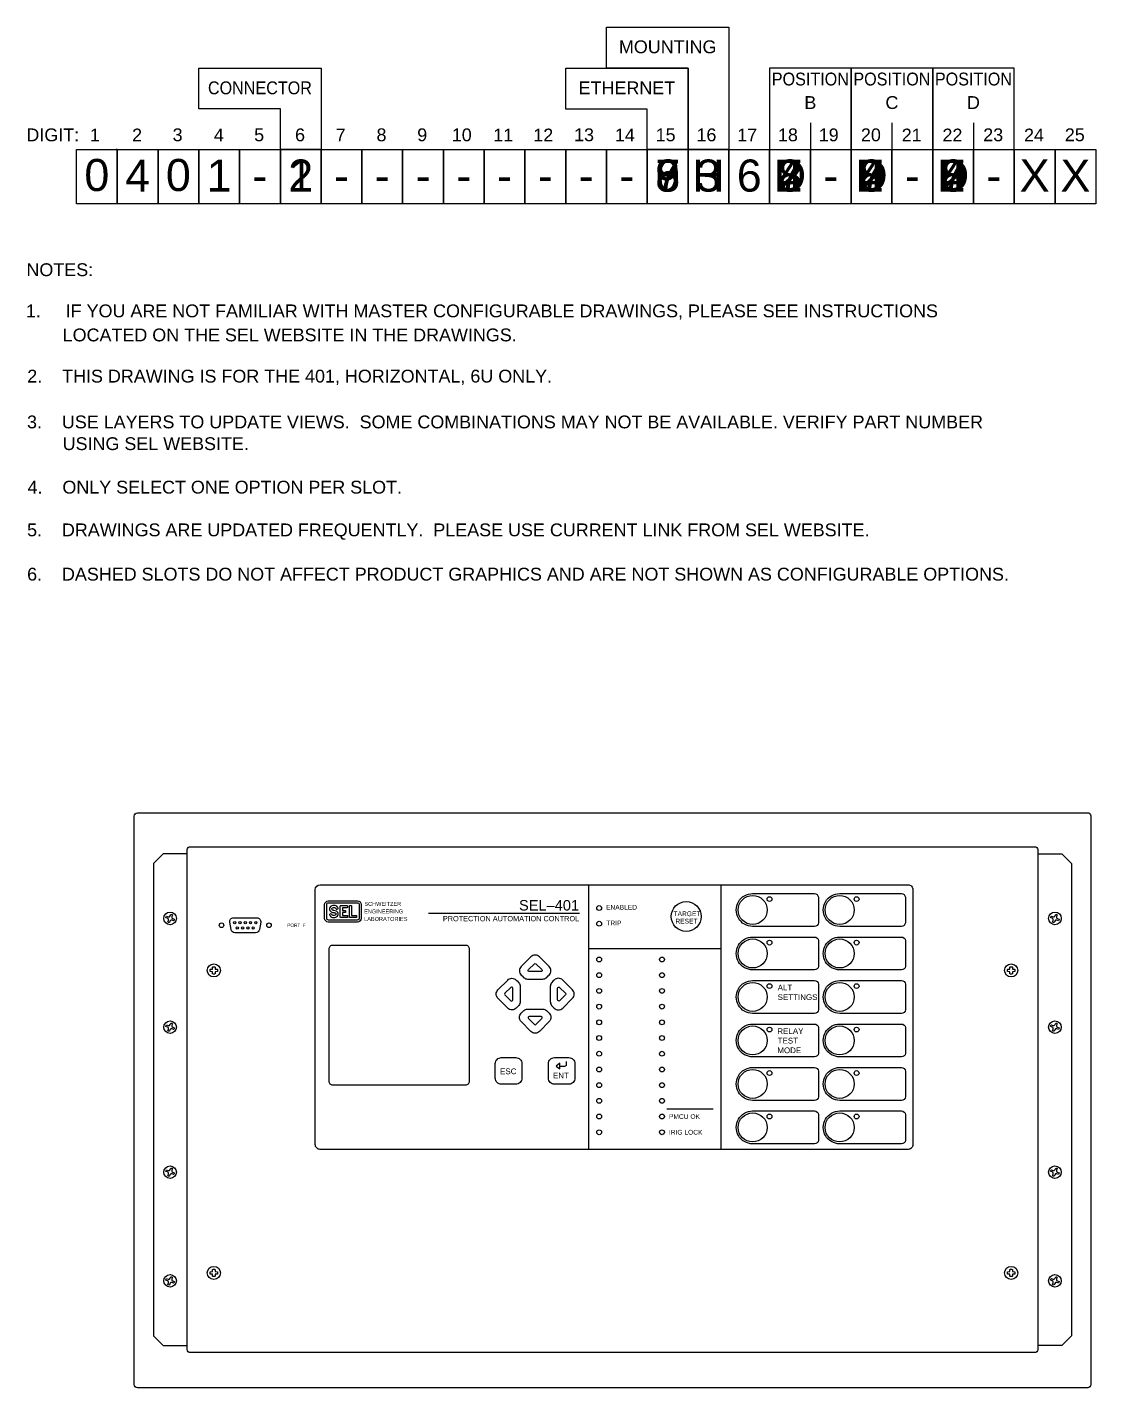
# Model space of a CAD drawing. Extents: x 1 to 47.7, y 0.3 to 34.2.
# Drawn here: x 0.99 to 23.1, y 6 to 34.16 of the extents above; entities that cross this region are included whole.
import ezdxf
from ezdxf.enums import TextEntityAlignment as Align

# ---------------------------------------------------------------- set-up
doc = ezdxf.new("R2010")
doc.units = 0
doc.header["$MEASUREMENT"] = 0
for name, color, linetype in [('1_0______CONNECTOR_TYPE_', 7, 'CONTINUOUS'), ('1_1__1__SCREW_TERMINAL', 7, 'CONTINUOUS'), ('1_2__2__CONNECTORIZED', 7, 'CONTINUOUS'), ('2_0______ETHERNET_CONNECTI', 7, 'CONTINUOUS'), ('2_1__6___4__10-100BASE-T_C', 7, 'CONTINUOUS'), ('2_2__7___4__100BASE-FX_CON', 7, 'CONTINUOUS'), ('2_3__8___2__10-100BASE-T__', 7, 'CONTINUOUS'), ('2_4__9___2__100-1000BASE__', 7, 'CONTINUOUS'), ('3_0______MOUNTING_', 7, 'CONTINUOUS'), ('3_1__H__HORIZONTAL_RACK_MO', 7, 'CONTINUOUS'), ('3_2__3__HORIZONTAL_PANEL_M', 7, 'CONTINUOUS'), ('4_0______IO_BOARD_POSITION', 7, 'CONTINUOUS'), ('4_1__2___8__OPTOISO_IND_LS', 7, 'CONTINUOUS'), ('4_2__7___8__OPTOISO_IND_LS', 7, 'CONTINUOUS'), ('4_3__4___24__OPTOISO_LS_IN', 7, 'CONTINUOUS'), ('4_4__D___24__OPTOISO_LS_IN', 7, 'CONTINUOUS'), ('4_5__8___8__OPTOISO_IND_LS', 7, 'CONTINUOUS'), ('5_0______IO_BOARD_POSITION', 7, 'CONTINUOUS'), ('5_1__0__EMPTY', 7, 'CONTINUOUS'), ('5_2__2___8__OPTOISO_IND_LS', 7, 'CONTINUOUS'), ('5_3__7___8__OPTOISO_IND_LS', 7, 'CONTINUOUS'), ('5_4__4___24__OPTOISO_LS_IN', 7, 'CONTINUOUS'), ('5_5__D___24__OPTOISO_LS_IN', 7, 'CONTINUOUS'), ('5_6__8___8__OPTOISO_IND_LS', 7, 'CONTINUOUS'), ('6_0______IO_BOARD_POSITION', 7, 'CONTINUOUS'), ('6_1__0__EMPTY', 7, 'CONTINUOUS'), ('6_2__2___8__OPTOISO_IND_LS', 7, 'CONTINUOUS'), ('6_3__7___8__OPTOISO_IND_LS', 7, 'CONTINUOUS'), ('6_4__4___24__OPTOISO_LS_IN', 7, 'CONTINUOUS'), ('6_5__D___24__OPTOISO_LS_IN', 7, 'CONTINUOUS'), ('6_6__8___8__OPTOISO_IND_LS', 7, 'CONTINUOUS'), ('7_0______DWG_', 7, 'CONTINUOUS')]:
    doc.layers.add(name, color=color, linetype=linetype)
doc.styles.add('ARIAL', font='arial.ttf')

msp = doc.modelspace()

# ---------------------------------------------------------------- linework, layer by layer
at = {"layer": '1_0______CONNECTOR_TYPE_'}
msp.add_lwpolyline([(2.851, 31.625), (2.831, 31.625)], dxfattribs=at)
at = {"layer": '2_0______ETHERNET_CONNECTI'}
msp.add_lwpolyline([(2.851, 31.625), (2.831, 31.625)], dxfattribs=at)
at = {"layer": '3_0______MOUNTING_'}
msp.add_lwpolyline([(2.851, 31.625), (2.831, 31.625)], dxfattribs=at)
at = {"layer": '3_1__H__HORIZONTAL_RACK_MO'}
for points in [[(4.361, 17.198), (21.839, 17.198, -0.414215), (21.9, 17.137), (21.9, 6.789, -0.414214), (21.839, 6.728), (4.361, 6.728, -0.414214), (4.3, 6.789), (4.3, 17.137, -0.414212)], [(4.361, 17.198), (21.839, 17.198, -0.414215), (21.9, 17.137), (21.9, 6.789, -0.414214), (21.839, 6.728), (4.361, 6.728, -0.414214), (4.3, 6.789), (4.3, 17.137, -0.414212)], [(4.018, 15.664), (3.986, 15.677), (3.96, 15.677), (3.942, 15.658), (3.929, 15.627, -0.101001), (3.897, 15.64), (3.91, 15.671), (3.909, 15.698), (3.89, 15.716), (3.859, 15.728, -0.101024), (3.872, 15.761), (3.904, 15.748), (3.93, 15.748), (3.948, 15.767), (3.961, 15.798, -0.10107), (3.993, 15.785), (3.98, 15.754), (3.981, 15.728), (3.999, 15.71), (4.031, 15.697, -0.101055)], [(4.018, 15.664), (3.986, 15.677), (3.96, 15.677), (3.942, 15.658), (3.929, 15.627, -0.101001), (3.897, 15.64), (3.91, 15.671), (3.909, 15.698), (3.89, 15.716), (3.859, 15.728, -0.101024), (3.872, 15.761), (3.904, 15.748), (3.93, 15.748), (3.948, 15.767), (3.961, 15.798, -0.10107), (3.993, 15.785), (3.98, 15.754), (3.981, 15.728), (3.999, 15.71), (4.031, 15.697, -0.101055)], [(22.328, 15.664), (22.296, 15.677), (22.27, 15.677), (22.252, 15.658), (22.239, 15.627, -0.101001), (22.207, 15.64), (22.22, 15.671), (22.219, 15.698), (22.2, 15.716), (22.169, 15.728, -0.101024), (22.182, 15.761), (22.214, 15.748), (22.24, 15.748), (22.258, 15.767), (22.271, 15.798, -0.10107), (22.303, 15.785), (22.29, 15.754), (22.291, 15.728), (22.309, 15.71), (22.341, 15.697, -0.101055)], [(22.328, 15.664), (22.296, 15.677), (22.27, 15.677), (22.252, 15.658), (22.239, 15.627, -0.101001), (22.207, 15.64), (22.22, 15.671), (22.219, 15.698), (22.2, 15.716), (22.169, 15.728, -0.101024), (22.182, 15.761), (22.214, 15.748), (22.24, 15.748), (22.258, 15.767), (22.271, 15.798, -0.10107), (22.303, 15.785), (22.29, 15.754), (22.291, 15.728), (22.309, 15.71), (22.341, 15.697, -0.101055)], [(4.018, 13.414), (3.986, 13.427), (3.96, 13.427), (3.942, 13.408), (3.929, 13.377, -0.101001), (3.897, 13.39), (3.91, 13.421), (3.909, 13.448), (3.89, 13.466), (3.859, 13.478, -0.101024), (3.872, 13.511), (3.904, 13.498), (3.93, 13.498), (3.948, 13.517), (3.961, 13.548, -0.10107), (3.993, 13.535), (3.98, 13.504), (3.981, 13.478), (3.999, 13.46), (4.031, 13.447, -0.101055)], [(4.018, 13.414), (3.986, 13.427), (3.96, 13.427), (3.942, 13.408), (3.929, 13.377, -0.101001), (3.897, 13.39), (3.91, 13.421), (3.909, 13.448), (3.89, 13.466), (3.859, 13.478, -0.101024), (3.872, 13.511), (3.904, 13.498), (3.93, 13.498), (3.948, 13.517), (3.961, 13.548, -0.10107), (3.993, 13.535), (3.98, 13.504), (3.981, 13.478), (3.999, 13.46), (4.031, 13.447, -0.101055)], [(22.328, 13.414), (22.296, 13.427), (22.27, 13.427), (22.252, 13.408), (22.239, 13.377, -0.101001), (22.207, 13.39), (22.22, 13.421), (22.219, 13.448), (22.2, 13.466), (22.169, 13.478, -0.101024), (22.182, 13.511), (22.214, 13.498), (22.24, 13.498), (22.258, 13.517), (22.271, 13.548, -0.10107), (22.303, 13.535), (22.29, 13.504), (22.291, 13.478), (22.309, 13.46), (22.341, 13.447, -0.101055)], [(22.328, 13.414), (22.296, 13.427), (22.27, 13.427), (22.252, 13.408), (22.239, 13.377, -0.101001), (22.207, 13.39), (22.22, 13.421), (22.219, 13.448), (22.2, 13.466), (22.169, 13.478, -0.101024), (22.182, 13.511), (22.214, 13.498), (22.24, 13.498), (22.258, 13.517), (22.271, 13.548, -0.10107), (22.303, 13.535), (22.29, 13.504), (22.291, 13.478), (22.309, 13.46), (22.341, 13.447, -0.101055)], [(4.018, 10.414), (3.986, 10.427), (3.96, 10.427), (3.942, 10.408), (3.929, 10.377, -0.101001), (3.897, 10.39), (3.91, 10.421), (3.909, 10.448), (3.89, 10.466), (3.859, 10.478, -0.101024), (3.872, 10.511), (3.904, 10.498), (3.93, 10.498), (3.948, 10.517), (3.961, 10.548, -0.10107), (3.993, 10.535), (3.98, 10.504), (3.981, 10.478), (3.999, 10.46), (4.031, 10.447, -0.101055)], [(4.018, 10.414), (3.986, 10.427), (3.96, 10.427), (3.942, 10.408), (3.929, 10.377, -0.101001), (3.897, 10.39), (3.91, 10.421), (3.909, 10.448), (3.89, 10.466), (3.859, 10.478, -0.101024), (3.872, 10.511), (3.904, 10.498), (3.93, 10.498), (3.948, 10.517), (3.961, 10.548, -0.10107), (3.993, 10.535), (3.98, 10.504), (3.981, 10.478), (3.999, 10.46), (4.031, 10.447, -0.101055)], [(22.328, 10.414), (22.296, 10.427), (22.27, 10.427), (22.252, 10.408), (22.239, 10.377, -0.101001), (22.207, 10.39), (22.22, 10.421), (22.219, 10.448), (22.2, 10.466), (22.169, 10.478, -0.101024), (22.182, 10.511), (22.214, 10.498), (22.24, 10.498), (22.258, 10.517), (22.271, 10.548, -0.10107), (22.303, 10.535), (22.29, 10.504), (22.291, 10.478), (22.309, 10.46), (22.341, 10.447, -0.101055)], [(22.328, 10.414), (22.296, 10.427), (22.27, 10.427), (22.252, 10.408), (22.239, 10.377, -0.101001), (22.207, 10.39), (22.22, 10.421), (22.219, 10.448), (22.2, 10.466), (22.169, 10.478, -0.101024), (22.182, 10.511), (22.214, 10.498), (22.24, 10.498), (22.258, 10.517), (22.271, 10.548, -0.10107), (22.303, 10.535), (22.29, 10.504), (22.291, 10.478), (22.309, 10.46), (22.341, 10.447, -0.101055)], [(4.018, 8.164), (3.986, 8.177), (3.96, 8.177), (3.942, 8.158), (3.929, 8.127, -0.101001), (3.897, 8.14), (3.91, 8.171), (3.909, 8.198), (3.89, 8.216), (3.859, 8.228, -0.101024), (3.872, 8.261), (3.904, 8.248), (3.93, 8.248), (3.948, 8.267), (3.961, 8.298, -0.10107), (3.993, 8.285), (3.98, 8.254), (3.981, 8.228), (3.999, 8.21), (4.031, 8.197, -0.101055)], [(4.018, 8.164), (3.986, 8.177), (3.96, 8.177), (3.942, 8.158), (3.929, 8.127, -0.101001), (3.897, 8.14), (3.91, 8.171), (3.909, 8.198), (3.89, 8.216), (3.859, 8.228, -0.101024), (3.872, 8.261), (3.904, 8.248), (3.93, 8.248), (3.948, 8.267), (3.961, 8.298, -0.10107), (3.993, 8.285), (3.98, 8.254), (3.981, 8.228), (3.999, 8.21), (4.031, 8.197, -0.101055)], [(22.328, 8.164), (22.296, 8.177), (22.27, 8.177), (22.252, 8.158), (22.239, 8.127, -0.101001), (22.207, 8.14), (22.22, 8.171), (22.219, 8.198), (22.2, 8.216), (22.169, 8.228, -0.101024), (22.182, 8.261), (22.214, 8.248), (22.24, 8.248), (22.258, 8.267), (22.271, 8.298, -0.10107), (22.303, 8.285), (22.29, 8.254), (22.291, 8.228), (22.309, 8.21), (22.341, 8.197, -0.101055)], [(22.328, 8.164), (22.296, 8.177), (22.27, 8.177), (22.252, 8.158), (22.239, 8.127, -0.101001), (22.207, 8.14), (22.22, 8.171), (22.219, 8.198), (22.2, 8.216), (22.169, 8.228, -0.101024), (22.182, 8.261), (22.214, 8.248), (22.24, 8.248), (22.258, 8.267), (22.271, 8.298, -0.10107), (22.303, 8.285), (22.29, 8.254), (22.291, 8.228), (22.309, 8.21), (22.341, 8.197, -0.101055)]]:
    msp.add_lwpolyline(points, format="xyb", close=True, dxfattribs=at)
for points in [[(4.3, 17.048), (3.8, 17.048), (3.6, 16.848), (3.6, 7.078), (3.8, 6.878), (4.3, 6.878)], [(21.9, 17.048), (22.4, 17.048), (22.6, 16.848), (22.6, 7.078), (22.4, 6.878), (21.9, 6.878)]]:
    msp.add_lwpolyline(points, dxfattribs=at)
for centre in [(3.945, 15.713), (3.945, 15.713), (22.255, 15.713), (22.255, 15.713), (3.945, 13.463), (3.945, 13.463), (22.255, 13.463), (22.255, 13.463), (3.945, 10.463), (3.945, 10.463), (22.255, 10.463), (22.255, 10.463), (3.945, 8.213), (3.945, 8.213), (22.255, 8.213), (22.255, 8.213)]:
    msp.add_circle(centre, 0.13, dxfattribs=at)
at = {"layer": '3_2__3__HORIZONTAL_PANEL_M'}
msp.add_lwpolyline([(3.267, 17.9), (22.932, 17.9, -0.414082), (23, 17.833), (23, 6.068, -0.414079), (22.933, 6), (3.268, 6, -0.414081), (3.2, 6.067), (3.2, 17.832, -0.414077)], format="xyb", close=True, dxfattribs=at)
at = {"layer": '4_0______IO_BOARD_POSITION'}
msp.add_lwpolyline([(2.851, 31.625), (2.831, 31.625)], dxfattribs=at)
at = {"layer": '5_0______IO_BOARD_POSITION'}
msp.add_lwpolyline([(2.851, 31.625), (2.831, 31.625)], dxfattribs=at)
at = {"layer": '6_0______IO_BOARD_POSITION'}
msp.add_lwpolyline([(2.851, 31.625), (2.831, 31.625)], dxfattribs=at)
at = {"layer": '7_0______DWG_'}
for points in [[(14.664, 33.312), (12.976, 33.312), (12.976, 34.156), (15.507, 34.156), (15.507, 31.625), (14.664, 31.625), (14.664, 33.312)], [(6.226, 32.469), (4.538, 32.469), (4.538, 33.312), (7.07, 33.312), (7.07, 31.625), (6.226, 31.625), (6.226, 32.469)], [(13.82, 32.459), (12.132, 32.459), (12.132, 33.312), (14.664, 33.312), (14.664, 31.625), (13.82, 31.625), (13.82, 32.459)], [(18.039, 31.625), (18.039, 33.312), (16.351, 33.312), (16.351, 31.625), (18.038, 31.625)], [(19.726, 31.625), (19.726, 33.312), (18.039, 33.312), (18.039, 31.625), (19.726, 31.625)], [(21.414, 31.625), (21.414, 33.312), (19.726, 33.312), (19.726, 31.625), (21.413, 31.625)], [(17.194, 32.18), (17.194, 31.625)], [(18.882, 32.18), (18.882, 31.625)], [(20.57, 32.18), (20.57, 31.625)], [(2.851, 30.5), (2.007, 30.5), (2.007, 31.625), (2.851, 31.625), (2.851, 30.5)], [(3.695, 30.5), (2.851, 30.5), (2.851, 31.625), (3.695, 31.625), (3.695, 30.5)], [(4.538, 30.5), (3.695, 30.5), (3.695, 31.625), (4.538, 31.625), (4.538, 30.5)], [(5.382, 30.5), (4.538, 30.5), (4.538, 31.625), (5.382, 31.625), (5.382, 30.5)], [(6.226, 30.5), (5.382, 30.5), (5.382, 31.625), (6.226, 31.625), (6.226, 30.5)], [(7.07, 30.5), (6.226, 30.5), (6.226, 31.625), (7.07, 31.625), (7.07, 30.5)], [(7.913, 30.5), (7.07, 30.5), (7.07, 31.625), (7.913, 31.625), (7.913, 30.5)], [(8.757, 30.5), (7.913, 30.5), (7.913, 31.625), (8.757, 31.625), (8.757, 30.5)], [(9.601, 30.5), (8.757, 30.5), (8.757, 31.625), (9.601, 31.625), (9.601, 30.5)], [(10.445, 30.5), (9.601, 30.5), (9.601, 31.625), (10.445, 31.625), (10.445, 30.5)], [(11.289, 30.5), (10.445, 30.5), (10.445, 31.625), (11.289, 31.625), (11.289, 30.5)], [(12.132, 30.5), (11.289, 30.5), (11.289, 31.625), (12.132, 31.625), (12.132, 30.5)], [(12.976, 30.5), (12.132, 30.5), (12.132, 31.625), (12.976, 31.625), (12.976, 30.5)], [(13.82, 30.5), (12.976, 30.5), (12.976, 31.625), (13.82, 31.625), (13.82, 30.5)], [(14.664, 30.5), (13.82, 30.5), (13.82, 31.625), (14.664, 31.625), (14.664, 30.5)], [(15.507, 30.5), (14.664, 30.5), (14.664, 31.625), (15.507, 31.625), (15.507, 30.5)], [(16.351, 30.5), (15.507, 30.5), (15.507, 31.625), (16.351, 31.625), (16.351, 30.5)], [(17.195, 30.5), (16.351, 30.5), (16.351, 31.625), (17.195, 31.625), (17.195, 30.5)], [(18.038, 30.5), (17.195, 30.5), (17.195, 31.625), (18.038, 31.625), (18.038, 30.5)], [(18.882, 30.5), (18.038, 30.5), (18.038, 31.625), (18.882, 31.625), (18.882, 30.5)], [(19.726, 30.5), (18.882, 30.5), (18.882, 31.625), (19.726, 31.625), (19.726, 30.5)], [(20.57, 30.5), (19.726, 30.5), (19.726, 31.625), (20.57, 31.625), (20.57, 30.5)], [(21.413, 30.5), (20.57, 30.5), (20.57, 31.625), (21.413, 31.625), (21.413, 30.5)], [(22.257, 30.5), (21.413, 30.5), (21.413, 31.625), (22.257, 31.625), (22.257, 30.5)], [(23.101, 30.5), (22.257, 30.5), (22.257, 31.625), (23.101, 31.625), (23.101, 30.5)], [(12.605, 16.408), (12.605, 10.933)], [(15.345, 16.408), (15.345, 10.933)], [(12.416, 15.818), (9.292, 15.818)], [(12.605, 15.09), (15.345, 15.09)], [(14.227, 11.775), (15.181, 11.775)]]:
    msp.add_lwpolyline(points, dxfattribs=at)
for points in [[(7.049, 16.408), (19.217, 16.408, -0.414315), (19.317, 16.308), (19.317, 11.033, -0.414634), (19.217, 10.933), (7.049, 10.933, -0.414229), (6.949, 11.033), (6.949, 16.308, -0.414193)], [(7.219, 15.638, -0.4132), (7.143, 15.714), (7.143, 15.998, -0.404471), (7.219, 16.076), (7.821, 16.076, -0.4132), (7.897, 15.999), (7.897, 15.716, -0.404471), (7.821, 15.638)], [(16, 16.228), (17.279, 16.228, -0.385887), (17.361, 16.154), (17.361, 15.621, -0.395152), (17.279, 15.548), (16, 15.548, -1.000771)], [(17.801, 16.228), (19.08, 16.228, -0.385887), (19.161, 16.154), (19.161, 15.621, -0.395152), (19.08, 15.548), (17.801, 15.548, -1.000771)], [(7.225, 15.679, -0.420704), (7.185, 15.714), (7.185, 15.999, -0.441125), (7.225, 16.036), (7.818, 16.036, -0.420704), (7.858, 16), (7.858, 15.715, -0.441125), (7.818, 15.679)], [(7.329, 15.983, 0.192116), (7.265, 15.957, 0.12608), (7.245, 15.918, 0.336344), (7.281, 15.848, 0.087668), (7.333, 15.834, -0.022201), (7.348, 15.832, -0.039737), (7.359, 15.828, -0.23043), (7.378, 15.81, -0.182747), (7.376, 15.795, -0.221111), (7.341, 15.776, -0.058363), (7.32, 15.775, -0.13415), (7.297, 15.787, 0.006668), (7.285, 15.802, 0.085557), (7.282, 15.804, 0.231613), (7.252, 15.801, 0.170757), (7.246, 15.794, 0.118457), (7.247, 15.782, 0.153081), (7.273, 15.749, 0.186266), (7.338, 15.73, 0.192116), (7.402, 15.755, 0.12608), (7.422, 15.794, 0.336344), (7.386, 15.864, 0.087668), (7.334, 15.878, -0.022201), (7.319, 15.881, -0.039737), (7.308, 15.884, -0.23043), (7.289, 15.902, -0.182747), (7.291, 15.917, -0.221111), (7.325, 15.936, -0.058363), (7.347, 15.937, -0.13415), (7.369, 15.925, 0.006668), (7.382, 15.91, 0.085557), (7.384, 15.908, 0.231613), (7.415, 15.911, 0.170757), (7.421, 15.918, 0.118457), (7.419, 15.931, 0.153081), (7.393, 15.964, 0.186266)], [(7.467, 15.744), (7.467, 15.966, -0.076988), (7.468, 15.972, -0.100965), (7.47, 15.976, -0.102674), (7.474, 15.978, -0.07201), (7.479, 15.979), (7.604, 15.979, -0.048364), (7.608, 15.978, -0.116354), (7.613, 15.975, -0.122593), (7.615, 15.971, -0.034253), (7.616, 15.967), (7.616, 15.947, -0.034253), (7.615, 15.943, -0.122593), (7.613, 15.939, -0.116354), (7.608, 15.936, -0.048364), (7.604, 15.935), (7.51, 15.935), (7.51, 15.877), (7.565, 15.877, -0.060703), (7.568, 15.877, -0.109475), (7.571, 15.875, -0.113248), (7.573, 15.871, -0.051552), (7.573, 15.867), (7.573, 15.843, -0.051552), (7.573, 15.839, -0.113248), (7.571, 15.836, -0.109475), (7.568, 15.834, -0.060703), (7.565, 15.833), (7.51, 15.833), (7.51, 15.776), (7.604, 15.776, -0.048364), (7.608, 15.775, -0.116354), (7.613, 15.772, -0.122593), (7.615, 15.768, -0.034253), (7.616, 15.764), (7.616, 15.743, -0.034253), (7.615, 15.739, -0.122593), (7.613, 15.735, -0.116354), (7.608, 15.732, -0.048364), (7.604, 15.732), (7.479, 15.732, -0.07201), (7.474, 15.732, -0.102674), (7.47, 15.735, -0.100965), (7.468, 15.739, -0.076988), (7.467, 15.744)], [(7.701, 15.966), (7.701, 15.776), (7.793, 15.776, -0.048364), (7.797, 15.775, -0.116354), (7.801, 15.772, -0.122593), (7.804, 15.768, -0.034253), (7.804, 15.764), (7.804, 15.743, -0.034253), (7.804, 15.739, -0.122593), (7.801, 15.735, -0.116354), (7.797, 15.732, -0.048364), (7.793, 15.732), (7.667, 15.732, -0.07201), (7.663, 15.732, -0.102674), (7.659, 15.735, -0.100965), (7.656, 15.739, -0.076988), (7.655, 15.744), (7.655, 15.966, -0.076988), (7.656, 15.972, -0.100965), (7.659, 15.976, -0.102674), (7.663, 15.978, -0.07201), (7.667, 15.979), (7.689, 15.979, -0.07201), (7.693, 15.978, -0.102674), (7.697, 15.976, -0.100965), (7.7, 15.972, -0.076988), (7.701, 15.966)], [(5.258, 15.727), (5.742, 15.727, -0.46318), (5.82, 15.635), (5.793, 15.481, -0.363045), (5.715, 15.416), (5.285, 15.416, -0.360245), (5.207, 15.481), (5.18, 15.635, -0.463312)], [(16, 15.328), (17.28, 15.328, -0.385887), (17.361, 15.254), (17.361, 14.721, -0.395152), (17.28, 14.648), (16, 14.648, -1.000771)], [(17.801, 15.328), (19.081, 15.328, -0.385887), (19.162, 15.254), (19.162, 14.721, -0.395152), (19.081, 14.648), (17.801, 14.648, -1.000771)], [(10.055, 12.263), (7.315, 12.263, -0.414221), (7.235, 12.343), (7.235, 15.083, -0.414221), (7.315, 15.163), (10.055, 15.163, -0.414221), (10.135, 15.083), (10.135, 12.343, -0.414221)], [(11.655, 14.459, 0.176539), (11.733, 14.486), (11.77, 14.522), (11.789, 14.541, 0.414214), (11.789, 14.718), (11.588, 14.919, 0.414214), (11.411, 14.919), (11.21, 14.718, 0.414214), (11.21, 14.541), (11.229, 14.522), (11.265, 14.486, 0.176539), (11.344, 14.459)], [(11.516, 14.775), (11.638, 14.653, -0.66386), (11.621, 14.613), (11.378, 14.613, -0.66386), (11.361, 14.653), (11.483, 14.775, -0.408376)], [(11.19, 13.992, -0.176539), (11.163, 13.914), (11.127, 13.877), (11.108, 13.858, -0.414214), (10.931, 13.858), (10.73, 14.06, -0.414214), (10.73, 14.237), (10.931, 14.438, -0.414214), (11.108, 14.438), (11.127, 14.419), (11.163, 14.382, -0.176539), (11.19, 14.304)], [(11.812, 13.992, 0.176539), (11.839, 13.914), (11.874, 13.877), (11.893, 13.858, 0.414214), (12.07, 13.858), (12.272, 14.06, 0.414214), (12.272, 14.237), (12.07, 14.438, 0.414214), (11.893, 14.438), (11.874, 14.419), (11.839, 14.382, 0.176539), (11.812, 14.304)], [(16, 14.428), (17.28, 14.428, -0.385887), (17.361, 14.354), (17.361, 13.821, -0.395152), (17.28, 13.748), (16, 13.748, -1.000771)], [(17.801, 14.428), (19.081, 14.428, -0.385887), (19.162, 14.354), (19.162, 13.821, -0.395152), (19.081, 13.748), (17.801, 13.748, -1.000771)], [(10.874, 14.131), (10.996, 14.01, 0.66386), (11.036, 14.027), (11.036, 14.27, 0.66386), (10.996, 14.286), (10.874, 14.165, 0.408376)], [(12.127, 14.131), (12.006, 14.01, -0.66386), (11.965, 14.027), (11.965, 14.27, -0.66386), (12.006, 14.286), (12.127, 14.165, -0.408376)], [(11.655, 13.836, -0.176539), (11.733, 13.809), (11.77, 13.773), (11.789, 13.754, -0.414214), (11.789, 13.578), (11.588, 13.376, -0.414214), (11.411, 13.376), (11.21, 13.578, -0.414214), (11.21, 13.754), (11.229, 13.773), (11.265, 13.809, -0.176539), (11.344, 13.836)], [(11.516, 13.521), (11.638, 13.642, 0.66386), (11.621, 13.683), (11.378, 13.683, 0.66386), (11.361, 13.642), (11.483, 13.521, 0.408376)], [(16, 13.528), (17.28, 13.528, -0.385887), (17.361, 13.454), (17.361, 12.921, -0.395152), (17.28, 12.848), (16, 12.848, -1.000771)], [(17.801, 13.528), (19.081, 13.528, -0.385887), (19.162, 13.454), (19.162, 12.921, -0.395152), (19.081, 12.848), (17.801, 12.848, -1.000771)], [(10.799, 12.833), (11.099, 12.833, -0.414214), (11.224, 12.708), (11.224, 12.408, -0.414214), (11.099, 12.283), (10.799, 12.283, -0.414214), (10.674, 12.408), (10.674, 12.708, -0.414214)], [(10.799, 12.833), (11.099, 12.833, -0.414214), (11.224, 12.708), (11.224, 12.408, -0.414214), (11.099, 12.283), (10.799, 12.283, -0.414214), (10.674, 12.408), (10.674, 12.708, -0.414214)], [(11.898, 12.833), (12.198, 12.833, -0.414214), (12.323, 12.708), (12.323, 12.408, -0.414214), (12.198, 12.283), (11.898, 12.283, -0.414214), (11.773, 12.408), (11.773, 12.708, -0.414214)], [(11.898, 12.833), (12.198, 12.833, -0.414214), (12.323, 12.708), (12.323, 12.408, -0.414214), (12.198, 12.283), (11.898, 12.283, -0.414214), (11.773, 12.408), (11.773, 12.708, -0.414214)], [(16, 12.628), (17.28, 12.628, -0.385887), (17.361, 12.554), (17.361, 12.021, -0.395152), (17.28, 11.948), (16, 11.948, -1.000771)], [(17.801, 12.628), (19.081, 12.628, -0.385887), (19.162, 12.554), (19.162, 12.021, -0.395152), (19.081, 11.948), (17.801, 11.948, -1.000771)], [(16, 11.728), (17.28, 11.728, -0.385887), (17.361, 11.654), (17.361, 11.121, -0.395152), (17.28, 11.048), (16, 11.048, -1.000771)], [(17.801, 11.728), (19.081, 11.728, -0.385887), (19.162, 11.654), (19.162, 11.121, -0.395152), (19.081, 11.048), (17.801, 11.048, -1.000771)]]:
    msp.add_lwpolyline(points, format="xyb", close=True, dxfattribs=at)
for points in [[(4.867, 14.713, -0.391794), (4.875, 14.705), (4.877, 14.665, 0.399739), (4.878, 14.664), (4.918, 14.662, -0.391859), (4.926, 14.654), (4.926, 14.62, -0.391764), (4.918, 14.612), (4.878, 14.61, 0.399816), (4.877, 14.609), (4.875, 14.569, -0.391825), (4.867, 14.561), (4.85, 14.56), (4.833, 14.561, -0.391806), (4.825, 14.569), (4.823, 14.609, 0.399638), (4.822, 14.61), (4.782, 14.612, -0.391814), (4.774, 14.62), (4.774, 14.654, -0.39186), (4.782, 14.662), (4.822, 14.664, 0.399739), (4.823, 14.665), (4.825, 14.705, -0.391769), (4.833, 14.713), (4.85, 14.714), (4.867, 14.713)], [(21.367, 14.713, -0.391794), (21.375, 14.705), (21.377, 14.665, 0.399739), (21.378, 14.664), (21.418, 14.662, -0.391859), (21.426, 14.654), (21.426, 14.62, -0.391764), (21.418, 14.612), (21.378, 14.61, 0.399816), (21.377, 14.609), (21.375, 14.569, -0.391825), (21.367, 14.561), (21.35, 14.56), (21.333, 14.561, -0.391806), (21.325, 14.569), (21.323, 14.609, 0.399638), (21.322, 14.61), (21.282, 14.612, -0.391814), (21.274, 14.62), (21.274, 14.654, -0.39186), (21.282, 14.662), (21.322, 14.664, 0.399739), (21.323, 14.665), (21.325, 14.705, -0.391769), (21.333, 14.713), (21.35, 14.714), (21.367, 14.713)], [(12.007, 12.658), (12.115, 12.658, 0.414214), (12.15, 12.693), (12.15, 12.75)], [(12.007, 12.658), (12.115, 12.658, 0.414214), (12.15, 12.693), (12.15, 12.75)], [(4.867, 8.453, -0.391794), (4.875, 8.445), (4.877, 8.405, 0.399739), (4.878, 8.404), (4.918, 8.402, -0.391859), (4.926, 8.394), (4.926, 8.36, -0.391764), (4.918, 8.352), (4.878, 8.35, 0.399816), (4.877, 8.349), (4.875, 8.309, -0.391825), (4.867, 8.301), (4.85, 8.3), (4.833, 8.301, -0.391806), (4.825, 8.309), (4.823, 8.349, 0.399638), (4.822, 8.35), (4.782, 8.352, -0.391814), (4.774, 8.36), (4.774, 8.394, -0.39186), (4.782, 8.402), (4.822, 8.404, 0.399739), (4.823, 8.405), (4.825, 8.445, -0.391769), (4.833, 8.453), (4.85, 8.454), (4.867, 8.453)], [(21.367, 8.453, -0.391794), (21.375, 8.445), (21.377, 8.405, 0.399739), (21.378, 8.404), (21.418, 8.402, -0.391859), (21.426, 8.394), (21.426, 8.36, -0.391764), (21.418, 8.352), (21.378, 8.35, 0.399816), (21.377, 8.349), (21.375, 8.309, -0.391825), (21.367, 8.301), (21.35, 8.3), (21.333, 8.301, -0.391806), (21.325, 8.309), (21.323, 8.349, 0.399638), (21.322, 8.35), (21.282, 8.352, -0.391814), (21.274, 8.36), (21.274, 8.394, -0.39186), (21.282, 8.402), (21.322, 8.404, 0.399739), (21.323, 8.405), (21.325, 8.445, -0.391769), (21.333, 8.453), (21.35, 8.454), (21.367, 8.453)]]:
    msp.add_lwpolyline(points, format="xyb", dxfattribs=at)
msp.add_lwpolyline([(12.007, 12.716), (11.932, 12.658), (12.007, 12.6)], close=True, dxfattribs=at)
msp.add_lwpolyline([(12.007, 12.716), (11.932, 12.658), (12.007, 12.6)], close=True, dxfattribs=at)
for centre, radius in [((14.625, 15.753), 0.31), ((16, 15.888), 0.3), ((16.35, 16.113), 0.05), ((17.801, 15.888), 0.3), ((18.151, 16.113), 0.05), ((12.825, 15.928), 0.05), ((5.008, 15.572), 0.047), ((5.282, 15.627), 0.0225), ((5.336, 15.516), 0.0225), ((5.391, 15.627), 0.0225), ((5.445, 15.516), 0.0225), ((5.5, 15.627), 0.0225), ((5.555, 15.516), 0.0225), ((5.609, 15.627), 0.0225), ((5.664, 15.516), 0.0225), ((5.718, 15.627), 0.0225), ((5.992, 15.572), 0.047), ((12.825, 15.603), 0.05), ((16, 14.988), 0.3), ((16.35, 15.213), 0.05), ((17.801, 14.988), 0.3), ((18.151, 15.213), 0.05), ((4.85, 14.637), 0.135), ((12.825, 14.863), 0.05), ((14.125, 14.863), 0.05), ((21.35, 14.637), 0.135), ((12.825, 14.538), 0.05), ((14.125, 14.538), 0.05), ((16, 14.088), 0.3), ((16.35, 14.313), 0.05), ((17.801, 14.088), 0.3), ((18.151, 14.313), 0.05), ((12.825, 14.213), 0.05), ((14.125, 14.213), 0.05), ((12.825, 13.888), 0.05), ((14.125, 13.888), 0.05), ((12.825, 13.563), 0.05), ((14.125, 13.563), 0.05), ((12.825, 13.238), 0.05), ((14.125, 13.238), 0.05), ((16, 13.188), 0.3), ((16.35, 13.413), 0.05), ((17.801, 13.188), 0.3), ((18.151, 13.413), 0.05), ((12.825, 12.913), 0.05), ((14.125, 12.913), 0.05), ((12.825, 12.588), 0.05), ((14.125, 12.588), 0.05), ((16, 12.288), 0.3), ((16.35, 12.513), 0.05), ((17.801, 12.288), 0.3), ((18.151, 12.513), 0.05), ((12.825, 12.263), 0.05), ((14.125, 12.263), 0.05), ((12.825, 11.938), 0.05), ((14.125, 11.938), 0.05), ((12.825, 11.613), 0.05), ((14.125, 11.613), 0.05), ((16, 11.388), 0.3), ((16.35, 11.613), 0.05), ((17.801, 11.388), 0.3), ((18.151, 11.613), 0.05), ((12.825, 11.288), 0.05), ((14.125, 11.288), 0.05), ((4.85, 8.377), 0.135), ((21.35, 8.377), 0.135)]:
    msp.add_circle(centre, radius, dxfattribs=at)

# ---------------------------------------------------------------- texts
at = {"layer": '1_1__1__SCREW_TERMINAL', "style": 'ARIAL'}
msp.add_text('1', height=0.664, dxfattribs=at).set_placement((6.648, 30.754), align=Align.CENTER)
at = {"layer": '1_2__2__CONNECTORIZED', "style": 'ARIAL'}
msp.add_text('2', height=0.664, dxfattribs=at).set_placement((6.648, 30.754), align=Align.CENTER)
at = {"layer": '2_1__6___4__10-100BASE-T_C', "style": 'ARIAL'}
msp.add_text('6', height=0.664, dxfattribs=at).set_placement((14.242, 30.754), align=Align.CENTER)
at = {"layer": '2_2__7___4__100BASE-FX_CON', "style": 'ARIAL'}
msp.add_text('7', height=0.664, dxfattribs=at).set_placement((14.242, 30.754), align=Align.CENTER)
at = {"layer": '2_3__8___2__10-100BASE-T__', "style": 'ARIAL'}
msp.add_text('8', height=0.664, dxfattribs=at).set_placement((14.242, 30.754), align=Align.CENTER)
at = {"layer": '2_4__9___2__100-1000BASE__', "style": 'ARIAL'}
msp.add_text('9', height=0.664, dxfattribs=at).set_placement((14.242, 30.754), align=Align.CENTER)
at = {"layer": '3_1__H__HORIZONTAL_RACK_MO', "style": 'ARIAL'}
msp.add_text('H', height=0.664, dxfattribs=at).set_placement((15.085, 30.754), align=Align.CENTER)
at = {"layer": '3_2__3__HORIZONTAL_PANEL_M', "style": 'ARIAL'}
msp.add_text('3', height=0.664, dxfattribs=at).set_placement((15.085, 30.754), align=Align.CENTER)
at = {"layer": '4_1__2___8__OPTOISO_IND_LS', "style": 'ARIAL'}
msp.add_text('2', height=0.664, dxfattribs=at).set_placement((16.773, 30.754), align=Align.CENTER)
at = {"layer": '4_2__7___8__OPTOISO_IND_LS', "style": 'ARIAL'}
msp.add_text('7', height=0.664, dxfattribs=at).set_placement((16.773, 30.754), align=Align.CENTER)
at = {"layer": '4_3__4___24__OPTOISO_LS_IN', "style": 'ARIAL'}
msp.add_text('4', height=0.664, dxfattribs=at).set_placement((16.773, 30.754), align=Align.CENTER)
at = {"layer": '4_4__D___24__OPTOISO_LS_IN', "style": 'ARIAL'}
msp.add_text('D', height=0.664, dxfattribs=at).set_placement((16.773, 30.754), align=Align.CENTER)
at = {"layer": '4_5__8___8__OPTOISO_IND_LS', "style": 'ARIAL'}
msp.add_text('8', height=0.664, dxfattribs=at).set_placement((16.773, 30.754), align=Align.CENTER)
at = {"layer": '5_1__0__EMPTY', "style": 'ARIAL'}
msp.add_text('0', height=0.664, dxfattribs=at).set_placement((18.46, 30.754), align=Align.CENTER)
at = {"layer": '5_2__2___8__OPTOISO_IND_LS', "style": 'ARIAL'}
msp.add_text('2', height=0.664, dxfattribs=at).set_placement((18.46, 30.754), align=Align.CENTER)
at = {"layer": '5_3__7___8__OPTOISO_IND_LS', "style": 'ARIAL'}
msp.add_text('7', height=0.664, dxfattribs=at).set_placement((18.46, 30.754), align=Align.CENTER)
at = {"layer": '5_4__4___24__OPTOISO_LS_IN', "style": 'ARIAL'}
msp.add_text('4', height=0.664, dxfattribs=at).set_placement((18.46, 30.754), align=Align.CENTER)
at = {"layer": '5_5__D___24__OPTOISO_LS_IN', "style": 'ARIAL'}
msp.add_text('D', height=0.664, dxfattribs=at).set_placement((18.46, 30.754), align=Align.CENTER)
at = {"layer": '5_6__8___8__OPTOISO_IND_LS', "style": 'ARIAL'}
msp.add_text('8', height=0.664, dxfattribs=at).set_placement((18.46, 30.754), align=Align.CENTER)
at = {"layer": '6_1__0__EMPTY', "style": 'ARIAL'}
msp.add_text('0', height=0.664, dxfattribs=at).set_placement((20.148, 30.754), align=Align.CENTER)
at = {"layer": '6_2__2___8__OPTOISO_IND_LS', "style": 'ARIAL'}
msp.add_text('2', height=0.664, dxfattribs=at).set_placement((20.148, 30.754), align=Align.CENTER)
at = {"layer": '6_3__7___8__OPTOISO_IND_LS', "style": 'ARIAL'}
msp.add_text('7', height=0.664, dxfattribs=at).set_placement((20.148, 30.754), align=Align.CENTER)
at = {"layer": '6_4__4___24__OPTOISO_LS_IN', "style": 'ARIAL'}
msp.add_text('4', height=0.664, dxfattribs=at).set_placement((20.148, 30.754), align=Align.CENTER)
at = {"layer": '6_5__D___24__OPTOISO_LS_IN', "style": 'ARIAL'}
msp.add_text('D', height=0.664, dxfattribs=at).set_placement((20.148, 30.754), align=Align.CENTER)
at = {"layer": '6_6__8___8__OPTOISO_IND_LS', "style": 'ARIAL'}
msp.add_text('8', height=0.664, dxfattribs=at).set_placement((20.148, 30.754), align=Align.CENTER)
at = {"layer": '7_0______DWG_', "style": 'ARIAL'}
for s, height, p in [('MOUNTING', 0.2655, (14.242, 33.618)), ('ETHERNET', 0.2655, (13.398, 32.769)), ('B', 0.266, (17.194, 32.464)), ('C', 0.266, (18.882, 32.464)), ('D', 0.266, (20.569, 32.464)), ('0', 0.664, (2.429, 30.766)), ('4', 0.664, (3.273, 30.754)), ('0', 0.664, (4.116, 30.766)), ('1', 0.664, (4.96, 30.754)), ('6', 0.664, (15.929, 30.754)), ('X', 0.664, (21.835, 30.755)), ('X', 0.664, (22.679, 30.754)), ('-', 0.664, (5.804, 30.754)), ('-', 0.664, (7.491, 30.754)), ('-', 0.664, (8.335, 30.754)), ('-', 0.664, (9.179, 30.754)), ('-', 0.664, (10.023, 30.754)), ('-', 0.664, (10.867, 30.754)), ('-', 0.664, (11.71, 30.754)), ('-', 0.664, (12.554, 30.754)), ('-', 0.664, (13.398, 30.754)), ('-', 0.664, (17.617, 30.754)), ('-', 0.664, (19.304, 30.754)), ('-', 0.664, (20.992, 30.754))]:
    msp.add_text(s, height=height, dxfattribs=at).set_placement(p, align=Align.CENTER)
at = {"layer": '7_0______DWG_', "style": 'ARIAL', "width": 0.9}
for s, p in [('CONNECTOR', (5.804, 32.769)), ('POSITION', (17.194, 32.951)), ('POSITION', (18.882, 32.951)), ('POSITION', (20.569, 32.951))]:
    msp.add_text(s, height=0.2655, dxfattribs=at).set_placement(p, align=Align.CENTER)
at = {"layer": '7_0______DWG_', "style": 'ARIAL'}
for s, height, p in [('DIGIT:', 0.2655, (0.971, 31.796)), ('1', 0.266, (2.284, 31.792)), ('2', 0.266, (3.158, 31.792)), ('3', 0.266, (3.997, 31.797)), ('4', 0.266, (4.851, 31.792)), ('5', 0.266, (5.684, 31.796)), ('6', 0.266, (6.53, 31.796)), ('7', 0.266, (7.37, 31.792)), ('8', 0.266, (8.216, 31.796)), ('9', 0.266, (9.059, 31.796)), ('10', 0.2655, (9.774, 31.796)), ('11', 0.2655, (10.632, 31.792)), ('12', 0.2655, (11.461, 31.792)), ('13', 0.2655, (12.305, 31.797)), ('14', 0.2655, (13.149, 31.792)), ('15', 0.2655, (13.993, 31.796)), ('16', 0.2655, (14.837, 31.796)), ('17', 0.2655, (15.68, 31.792)), ('18', 0.2655, (16.524, 31.796)), ('19', 0.2655, (17.368, 31.796)), ('20', 0.2655, (18.241, 31.796)), ('21', 0.2655, (19.085, 31.792)), ('22', 0.2655, (19.928, 31.792)), ('23', 0.2655, (20.772, 31.797)), ('24', 0.2655, (21.616, 31.792)), ('25', 0.2655, (22.46, 31.797)), ('NOTES:', 0.2655, (0.972, 29.005)), ('1.     IF YOU ARE NOT FAMILIAR WITH MASTER CONFIGURABLE DRAWINGS, PLEASE SEE INSTRUCTIONS', 0.2655, (0.96, 28.153)), ('       LOCATED ON THE SEL WEBSITE IN THE DRAWINGS.', 0.2655, (1, 27.655)), ('2.    THIS DRAWING IS FOR THE 401, HORIZONTAL, 6U ONLY.', 0.2655, (0.989, 26.803)), ('3.    USE LAYERS TO UPDATE VIEWS.  SOME COMBINATIONS MAY NOT BE AVAILABLE. VERIFY PART NUMBER', 0.2655, (0.984, 25.855)), ('       USING SEL WEBSITE.', 0.2655, (1, 25.405)), ('4.    ONLY SELECT ONE OPTION PER SLOT.', 0.2655, (0.995, 24.505)), ('5.    DRAWINGS ARE UPDATED FREQUENTLY.  PLEASE USE CURRENT LINK FROM SEL WEBSITE.', 0.2655, (0.985, 23.621)), ('6.    DASHED SLOTS DO NOT AFFECT PRODUCT GRAPHICS AND ARE NOT SHOWN AS CONFIGURABLE OPTIONS.', 0.2655, (0.986, 22.705)), ('SCHWEITZER', 0.0824, (7.966, 15.973)), ('SEL–401', 0.2163, (11.165, 15.877)), ('ENGINEERING', 0.08237, (7.961, 15.817)), ('ENABLED', 0.0983, (12.966, 15.895)), ('TARGET', 0.0983, (14.363, 15.76)), ('PORT  F', 0.0688, (6.371, 15.538)), ('LABORATORIES', 0.08237, (7.961, 15.661)), ('PROTECTION AUTOMATION CONTROL', 0.10817, (9.59, 15.655)), ('TRIP', 0.0983, (12.972, 15.57)), ('RESET', 0.0983, (14.401, 15.608)), ('ALT', 0.118, (16.518, 14.223)), ('SETTINGS', 0.118, (16.517, 14.025)), ('TEST', 0.118, (16.518, 13.125)), ('RELAY', 0.118, (16.511, 13.323)), ('MODE', 0.118, (16.511, 12.925)), ('ESC', 0.118, (10.773, 12.49)), ('ENT', 0.118, (11.867, 12.403)), ('PMCU OK', 0.0983, (14.269, 11.564)), ('IRIG LOCK', 0.0983, (14.267, 11.239))]:
    msp.add_text(s, height=height, dxfattribs=at).set_placement(p)

doc.saveas('drawing.dxf')
